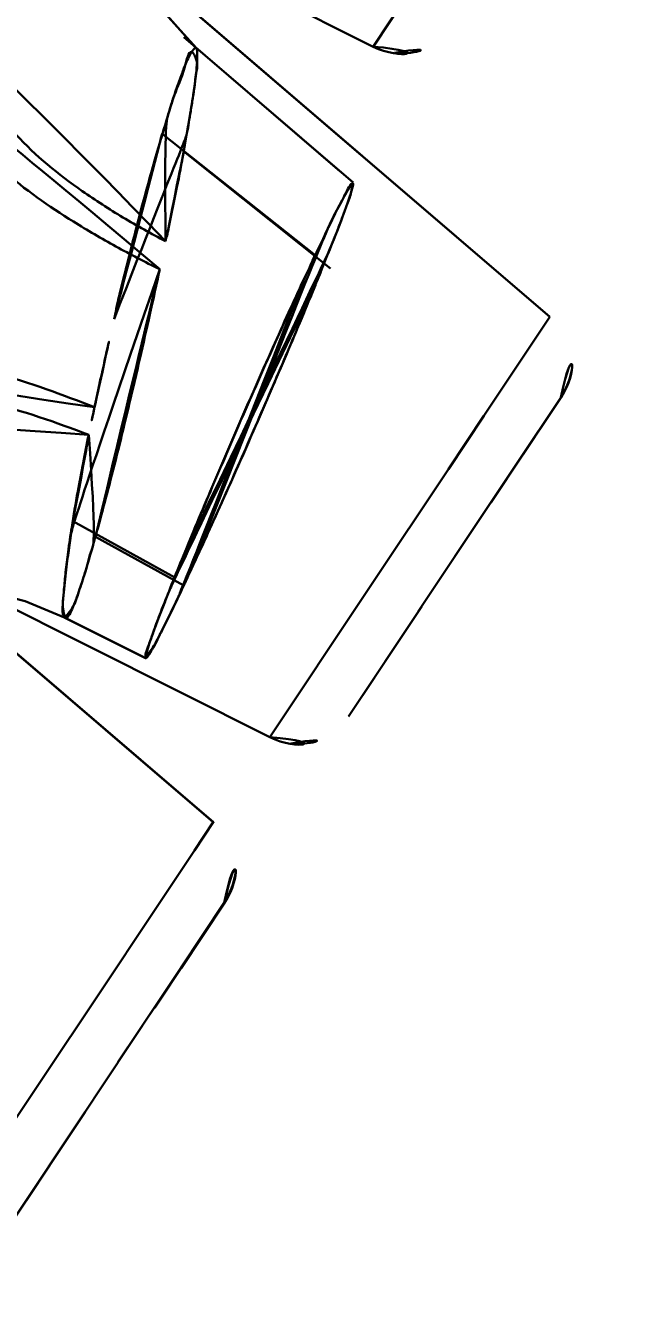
# Model space of a CAD drawing. Extents: x 16296684858 to 16296688009, y -37409618718 to -37409616409.
# Drawn here: x 16296686777.32 to 16296686780.22, y -37409617573.37 to -37409617567.05 of the extents above; entities that cross this region are included whole.
import ezdxf

# ---------------------------------------------------------------- set-up
doc = ezdxf.new("R2010")
doc.units = 0
doc.header["$LTSCALE"] = 10
doc.header["$MEASUREMENT"] = 0
doc.header["$PDMODE"] = 3
doc.header["$PDSIZE"] = -10
doc.layers.get('0').update_dxf_attribs({"linetype": 'CONTINUOUS'})
doc.layers.get('DEFPOINTS').update_dxf_attribs({"linetype": 'CONTINUOUS'})
doc.styles.add('Daelim Dimension', font='')
doc.styles.get('Daelim Dimension').set_extended_font_data('나눔고딕')
doc.dimstyles.new('DEFAULT', dxfattribs={"dimscale": 2, "dimtxt": 2, "dimasz": 2, "dimexe": 0, "dimexo": 2, "dimgap": 1, "dimtad": 1, "dimdec": 1, "dimzin": 9, "dimdsep": 46, "dimtxsty": 'Daelim Dimension', "dimcen": 0.5, "dimclrd": 252, "dimclre": 252, "dimclrt": 3, "dimadec": 1, "dimazin": 0, "dimtfac": 1, "dimtdec": 1, "dimtix": 1, "dimtmove": 0, "dimatfit": 3, "dimfxl": 1, "dimtolj": 1, "dimtzin": 1, "dimlwd": 9, "dimlwe": 9, "dimarcsym": 0})

# ---------------------------------------------------------------- blocks, each defined once
blk = doc.blocks.new('*D18')
at = {"color": 5, "lineweight": 9, "ltscale": 0.5, "transparency": 16777216}
for p, q in [((16296686647.237181, -37409618005.826988), (16296686647.237181, -37409617114.689346)), ((16296687202.637119, -37409617350.312553), (16296687202.637119, -37409617114.689346)), ((16296686655.237181, -37409617116.689346), (16296687194.637119, -37409617116.689346))]:
    blk.add_line(p, q, dxfattribs=at)
at = {"color": 5, "ltscale": 0.5, "transparency": 16777216}
for points in [[(16296686655.237181, -37409617115.356018), (16296686655.237181, -37409617118.02269), (16296686647.237181, -37409617116.689346)], [(16296687194.637119, -37409617115.356018), (16296687194.637119, -37409617118.02269), (16296687202.637119, -37409617116.689346)]]:
    blk.add_solid(points, dxfattribs=at)
at = {"layer": 'DEFPOINTS', "color": 0, "ltscale": 0.5, "transparency": 16777216}
for p in [(16296687202.637119, -37409617116.689346), (16296687202.637119, -37409617354.312553), (16296686647.237181, -37409618009.826988)]:
    blk.add_point(p, dxfattribs=at)
at = {"color": 7, "ltscale": 0.5, "transparency": 16777216, "insert": (16296686924.937149, -37409617103.916817), "char_height": 20, "attachment_point": 5, "style": 'Daelim Dimension'}
blk.add_mtext('\\A1;555', dxfattribs=at)

msp = doc.modelspace()

# ---------------------------------------------------------------- linework, layer by layer
at = {"color": 7, "linetype": 'Continuous', "lineweight": 30}
for p, q in [((16296686779.013941, -37409617567.152939), (16296686776.99222, -37409617566.13868)), ((16296686779.87748, -37409617568.474808), (16296686777.37532, -37409617566.327011)), ((16296686779.87821, -37409617568.474808), (16296686777.42087, -37409617566.365463)), ((16296686779.013941, -37409617567.152939), (16296686779.31262, -37409617566.703957)), ((16296686778.853519, -37409617567.762756), (16296686778.08923, -37409617567.106827)), ((16296686778.915911, -37409617567.817039), (16296686778.147659, -37409617567.157593)), ((16296686778.729851, -37409617568.17308), (16296686777.983061, -37409617567.579369)), ((16296686778.08787, -37409617567.666267), (16296686778.806271, -37409617568.237373)), ((16296686779.555771, -37409617568.95813), (16296686779.87748, -37409617568.474808)), ((16296686778.231649, -37409617570.947006), (16296686775.75635, -37409617568.82225)), ((16296686779.90645, -37409617568.906853), (16296686779.590111, -37409617569.382027)), ((16296686779.907181, -37409617568.906853), (16296686779.590851, -37409617569.382027)), ((16296686779.71895, -37409617569.188461), (16296686779.931829, -37409617568.86866)), ((16296686779.719101, -37409617569.189331), (16296686779.93256, -37409617568.86866)), ((16296686779.381769, -37409617569.219566), (16296686779.555771, -37409617568.95813)), ((16296686779.862961, -37409617568.973183), (16296686779.74703, -37409617569.147362)), ((16296686778.996941, -37409617569.797859), (16296686779.381769, -37409617569.219566)), ((16296686779.412519, -37409617569.648911), (16296686779.71895, -37409617569.188461)), ((16296686779.590111, -37409617569.382027), (16296686779.23494, -37409617569.915779)), ((16296686778.043831, -37409617569.748947), (16296686777.546591, -37409617569.473167)), ((16296686778.08777, -37409617569.788643), (16296686777.65601, -37409617569.549927)), ((16296686778.509081, -37409617570.531128), (16296686776.67552, -37409617569.611259)), ((16296686778.23374, -37409617570.947006), (16296686776.680571, -37409617569.613792)), ((16296686778.817209, -37409617570.067978), (16296686778.996941, -37409617569.797859)), ((16296686778.89337, -37409617570.429176), (16296686779.249969, -37409617569.893188)), ((16296686778.8941, -37409617570.429153), (16296686779.252279, -37409617569.890808)), ((16296686777.507509, -37409617569.947128), (16296686777.90173, -37409617570.144897)), ((16296686777.508039, -37409617569.946732), (16296686777.9023, -37409617570.144547)), ((16296686778.669069, -37409617570.290619), (16296686778.817209, -37409617570.067978)), ((16296686778.962971, -37409617570.324654), (16296686779.078899, -37409617570.150452)), ((16296686778.96369, -37409617570.324654), (16296686779.07963, -37409617570.150452)), ((16296686778.509081, -37409617570.531128), (16296686778.669069, -37409617570.290619)), ((16296686778.139931, -37409617571.084747), (16296686778.231649, -37409617570.947006)), ((16296686778.23279, -37409617570.948433), (16296686778.23374, -37409617570.947006)), ((16296686777.88945, -37409617571.461082), (16296686778.139931, -37409617571.084747)), ((16296686778.073259, -37409617571.660439), (16296686778.285999, -37409617571.340858)), ((16296686778.075211, -37409617571.660652), (16296686778.28809, -37409617571.340858)), ((16296686778.260611, -37409617571.379028), (16296686777.944281, -37409617571.854263)), ((16296686778.262711, -37409617571.379028), (16296686777.946369, -37409617571.854263)), ((16296686777.72443, -37409617571.709053), (16296686777.88945, -37409617571.461082)), ((16296686778.218491, -37409617571.445374), (16296686778.10256, -37409617571.619568)), ((16296686777.76668, -37409617572.121117), (16296686778.073259, -37409617571.660439)), ((16296686777.34568, -37409617572.278221), (16296686777.72443, -37409617571.709053)), ((16296686777.944281, -37409617571.854263), (16296686777.5891, -37409617572.387978)), ((16296686777.16193, -37409617572.554337), (16296686777.34568, -37409617572.278221)), ((16296686777.24753, -37409617572.901367), (16296686777.60413, -37409617572.36541)), ((16296686777.24963, -37409617572.901367), (16296686777.60651, -37409617572.364967)), ((16296686777.317129, -37409617572.796829), (16296686777.43306, -37409617572.622673)), ((16296686777.31922, -37409617572.796829), (16296686777.43516, -37409617572.622673))]:
    msp.add_line(p, q, dxfattribs=at)
for points in [[(16296686778.14975, -37409617567.160248), (16296686777.88764, -37409617566.86869), (16296686777.718929, -37409617566.542519), (16296686777.639441, -37409617566.222214), (16296686777.629801, -37409617565.933533), (16296686777.65732, -37409617565.737068), (16296686777.66988, -37409617565.686447), (16296686777.645611, -37409617565.758133), (16296686777.583469, -37409617565.926933), (16296686777.483259, -37409617566.185257), (16296686777.349001, -37409617566.519783), (16296686777.18321, -37409617566.922623), (16296686776.988251, -37409617567.386581)], [(16296686778.146999, -37409617567.15873), (16296686777.86853, -37409617566.841537), (16296686777.699039, -37409617566.488083), (16296686777.630699, -37409617566.147247), (16296686777.6366, -37409617565.854721), (16296686777.665779, -37409617565.699448), (16296686777.661989, -37409617565.709084), (16296686777.619061, -37409617565.8302), (16296686777.53978, -37409617566.039642), (16296686777.424669, -37409617566.331444), (16296686777.27486, -37409617566.700287), (16296686777.093399, -37409617567.136833)], [(16296686776.64282, -37409617568.189407), (16296686776.44738, -37409617568.634377), (16296686776.26223, -37409617569.049652), (16296686776.091961, -37409617569.425491), (16296686775.941071, -37409617569.752449), (16296686775.81286, -37409617570.024261), (16296686775.70945, -37409617570.237488), (16296686775.634121, -37409617570.386841), (16296686775.5979, -37409617570.454567), (16296686775.632681, -37409617570.401489), (16296686775.76758, -37409617570.238319), (16296686775.96479, -37409617570.068314), (16296686776.183491, -37409617569.937592), (16296686776.413, -37409617569.84845), (16296686776.64682, -37409617569.799789), (16296686776.878481, -37409617569.787949), (16296686777.101851, -37409617569.810799), (16296686777.312889, -37409617569.864853), (16296686777.50898, -37409617569.94619)]]:
    msp.add_lwpolyline(points, dxfattribs=at)
for centre, radius, start, end in [((16296686649.663099, -37409617512.87841), 140.511484, 328.91043405, 341.65869405), ((16296686649.66275, -37409617512.878242), 138.511867, 330.10363244, 340.35434987), ((16296686779.14846, -37409617566.884789), 0.3, 243.3576029, 326.3573463), ((16296686779.15114, -37409617566.884789), 0.3, 263.993885, 326.3573463), ((16296686789.64888, -37409617573.314507), 12.068965, 154.7856991, 155.1343401), ((16296686766.92243, -37409617563.445457), 12.775739, 337.7529554, 338.0900794), ((16296686779.682079, -37409617568.702454), 0.3, 326.3573463, 49.3575449), ((16296686779.68281, -37409617568.702454), 0.3, 326.3573463, 49.3575449), ((16296686789.79792, -37409617574.481483), 12.671052, 157.7315403, 158.0687104), ((16296686767.23267, -37409617564.671829), 12.000622, 334.7624906, 335.1099516), ((16296686778.64361, -37409617570.262978), 0.3, 243.3576029, 326.3573463), ((16296686778.644329, -37409617570.262978), 0.3, 264.0768768, 326.3573463), ((16296686778.03624, -37409617571.174652), 0.3, 326.3573463, 49.3575449), ((16296686778.03834, -37409617571.174652), 0.3, 326.3573463, 49.3575449)]:
    msp.add_arc(centre, radius, start, end, dxfattribs=at)
for points, knots in [([(16296686778.19858, -37409617562.319969), (16296686778.177099, -37409617562.469193), (16296686778.10475, -37409617562.800171), (16296686777.948111, -37409617563.326134), (16296686777.744129, -37409617563.929939), (16296686777.50062, -37409617564.575447), (16296686777.238819, -37409617565.218788), (16296686776.977209, -37409617565.813004), (16296686776.72986, -37409617566.326683), (16296686776.51259, -37409617566.754257), (16296686776.302271, -37409617567.078568), (16296686776.188669, -37409617567.275177), (16296686776.00922, -37409617567.38813), (16296686775.970421, -37409617567.170776), (16296686776.030359, -37409617566.931587), (16296686776.12063, -37409617566.496407), (16296686776.289961, -37409617565.966667), (16296686776.501459, -37409617565.352386), (16296686776.736071, -37409617564.737534), (16296686776.899639, -37409617564.335213), (16296686776.97897, -37409617564.152222)], [0, 0, 0, 0, 0.05074294, 0.1137644, 0.18466976, 0.26519237, 0.34594333, 0.41837059, 0.48381308, 0.53734178, 0.58111412, 0.60979941, 0.62181692, 0.63423756, 0.66482832, 0.71489957, 0.77834004, 0.85389533, 0.932872, 1, 1, 1, 1]), ([(16296686776.981991, -37409617564.152382), (16296686776.893641, -37409617564.358467), (16296686776.721331, -37409617564.781013), (16296686776.485161, -37409617565.407089), (16296686776.282709, -37409617565.996849), (16296686776.12615, -37409617566.498466), (16296686776.03121, -37409617566.916679), (16296686775.983419, -37409617567.151299), (16296686775.998051, -37409617567.381897), (16296686776.19058, -37409617567.288307), (16296686776.30817, -37409617567.06636), (16296686776.544201, -37409617566.70681), (16296686776.78096, -37409617566.227768), (16296686777.04767, -37409617565.664429), (16296686777.32024, -37409617565.028572), (16296686777.585329, -37409617564.364449), (16296686777.8232, -37409617563.709541), (16296686778.01259, -37409617563.131538), (16296686778.134609, -37409617562.6717), (16296686778.194599, -37409617562.414307), (16296686778.201019, -37409617562.320053)], [0, 0, 0, 0, 0.0754869, 0.15353709, 0.22548821, 0.28457722, 0.33267613, 0.36360609, 0.3775461, 0.38909897, 0.4181029, 0.4674734, 0.5306957, 0.59889645, 0.67697711, 0.76365069, 0.83955759, 0.91156501, 0.96819245, 1, 1, 1, 1]), ([(16296686777.096239, -37409617567.130379), (16296686777.175961, -37409617566.940468), (16296686777.319759, -37409617566.590286), (16296686777.507851, -37409617566.136673), (16296686777.638229, -37409617565.764267), (16296686777.716631, -37409617565.598511), (16296686777.74617, -37409617565.405708), (16296686777.620411, -37409617565.632507), (16296686777.53479, -37409617565.801521), (16296686777.34009, -37409617566.204597), (16296686777.12775, -37409617566.665466), (16296686776.87516, -37409617567.225304), (16296686776.607161, -37409617567.83271), (16296686776.424749, -37409617568.254517), (16296686776.332911, -37409617568.468842)], [0, 0, 0, 0, 0.12045807, 0.21975972, 0.29305889, 0.33742308, 0.35084259, 0.37210742, 0.42567876, 0.50745869, 0.61074059, 0.73143809, 0.86362058, 1, 1, 1, 1]), ([(16296686776.990179, -37409617567.382309), (16296686777.081221, -37409617567.167603), (16296686777.246759, -37409617566.771423), (16296686777.456421, -37409617566.260941), (16296686777.62023, -37409617565.830101), (16296686777.691839, -37409617565.647087), (16296686777.760851, -37409617565.407181), (16296686777.629391, -37409617565.597893), (16296686777.553221, -37409617565.77787), (16296686777.3591, -37409617566.16124), (16296686777.14345, -37409617566.635361), (16296686776.868561, -37409617567.241074), (16296686776.674681, -37409617567.683456), (16296686776.56946, -37409617567.923866)], [0, 0, 0, 0, 0.14541862, 0.26493701, 0.35401055, 0.40945337, 0.43088948, 0.44866498, 0.50409093, 0.58807643, 0.69805998, 0.83635918, 1, 1, 1, 1]), ([(16296686777.999571, -37409617568.104309), (16296686777.928631, -37409617568.067719), (16296686777.789869, -37409617567.990807), (16296686777.537491, -37409617567.827507), (16296686777.31934, -37409617567.650993), (16296686777.163481, -37409617567.460083), (16296686777.095539, -37409617567.337021), (16296686777.0709, -37409617567.224319), (16296686777.08308, -37409617567.158783), (16296686777.096239, -37409617567.130379)], [0, 0, 0, 0, 0.16948163, 0.33736083, 0.63927495, 0.76091, 0.8594011, 0.93618502, 1, 1, 1, 1]), ([(16296686777.747169, -37409617568.485291), (16296686777.775419, -37409617568.36322), (16296686777.82621, -37409617568.151787), (16296686777.89739, -37409617567.885201), (16296686777.950991, -37409617567.689636), (16296686777.99715, -37409617567.537689), (16296686778.040529, -37409617567.382919), (16296686778.0853, -37409617567.294472), (16296686778.118521, -37409617567.142517), (16296686778.16197, -37409617567.23452), (16296686778.147221, -37409617567.282722), (16296686778.14245, -37409617567.340523), (16296686778.132669, -37409617567.401253), (16296686778.123091, -37409617567.465073), (16296686778.112221, -37409617567.522881), (16296686778.10537, -37409617567.588814), (16296686778.08069, -37409617567.636673), (16296686778.087879, -37409617567.666206)], [0, 0, 0, 0, 0.20188049, 0.3501058, 0.44526445, 0.52703248, 0.61034042, 0.68849246, 0.73160265, 0.76495546, 0.79240737, 0.81846932, 0.85651528, 0.89212927, 0.92235091, 0.95099008, 1, 1, 1, 1]), ([(16296686777.999559, -37409617568.104309), (16296686778.01767, -37409617568.018661), (16296686778.05027, -37409617567.862251), (16296686778.08976, -37409617567.654251), (16296686778.118349, -37409617567.490433), (16296686778.13788, -37409617567.370667), (16296686778.14926, -37409617567.276077), (16296686778.154711, -37409617567.219589), (16296686778.15534, -37409617567.128754), (16296686778.10239, -37409617567.218033), (16296686778.084869, -37409617567.270607), (16296686778.05805, -37409617567.340843), (16296686778.035061, -37409617567.411034), (16296686778.0093, -37409617567.491219), (16296686777.99341, -37409617567.547707), (16296686777.983049, -37409617567.579376)], [0, 0, 0, 0, 0.18558978, 0.33847621, 0.44941223, 0.53652105, 0.59967052, 0.64188619, 0.67827443, 0.72400779, 0.77061605, 0.82211932, 0.87545026, 0.92938663, 1, 1, 1, 1]), ([(16296686777.970779, -37409617568.241463), (16296686777.898251, -37409617568.205933), (16296686777.75572, -37409617568.132019), (16296686777.49431, -37409617567.979187), (16296686777.265051, -37409617567.820259), (16296686777.091391, -37409617567.652451), (16296686777.01306, -37409617567.550217), (16296686776.974899, -37409617567.458076), (16296686776.98041, -37409617567.404877), (16296686776.990179, -37409617567.382309)], [0, 0, 0, 0, 0.1775717, 0.35331007, 0.66643605, 0.78856077, 0.88273994, 0.94984324, 1, 1, 1, 1]), ([(16296686777.983061, -37409617567.579369), (16296686777.94948, -37409617567.69519), (16296686777.878651, -37409617567.947029), (16296686777.777069, -37409617568.34581), (16296686777.71174, -37409617568.629333), (16296686777.681419, -37409617568.776108)], [0, 0, 0, 0, 0.29311084, 0.63570075, 1, 1, 1, 1]), ([(16296686778.08787, -37409617567.666267), (16296686778.07748, -37409617567.724403), (16296686778.05407, -37409617567.847099), (16296686778.014839, -37409617568.038757), (16296686777.985991, -37409617568.172256), (16296686777.970869, -37409617568.241409)], [0, 0, 0, 0, 0.30192232, 0.63824638, 1, 1, 1, 1]), ([(16296686778.086679, -37409617569.6437), (16296686778.108829, -37409617569.589783), (16296686778.15554, -37409617569.477158), (16296686778.228809, -37409617569.303398), (16296686778.306419, -37409617569.121887), (16296686778.38612, -37409617568.937973), (16296686778.46629, -37409617568.755493), (16296686778.54542, -37409617568.577782), (16296686778.621321, -37409617568.409691), (16296686778.691, -37409617568.257896), (16296686778.75264, -37409617568.125923), (16296686778.803169, -37409617568.021362), (16296686778.845289, -37409617567.934959), (16296686778.87343, -37409617567.885567), (16296686778.91552, -37409617567.794868), (16296686778.905279, -37409617567.883339), (16296686778.88566, -37409617567.924187), (16296686778.867001, -37409617567.979233), (16296686778.84737, -37409617568.030098), (16296686778.827801, -37409617568.080627), (16296686778.803961, -37409617568.142128), (16296686778.78549, -37409617568.185333), (16296686778.775459, -37409617568.212578)], [0, 0, 0, 0, 0.07259974, 0.1517904, 0.23476619, 0.31837572, 0.40134383, 0.48288994, 0.56060773, 0.63085329, 0.69118755, 0.74090287, 0.77834641, 0.8036656, 0.82889188, 0.8486395, 0.87292764, 0.8965765, 0.91782959, 0.94157268, 0.96383434, 1, 1, 1, 1]), ([(16296686778.134741, -37409617569.687927), (16296686778.182461, -37409617569.584839), (16296686778.28159, -37409617569.366386), (16296686778.42963, -37409617569.031853), (16296686778.57682, -37409617568.690117), (16296686778.70594, -37409617568.38385), (16296686778.81502, -37409617568.112328), (16296686778.872471, -37409617567.966637), (16296686778.9433, -37409617567.755981), (16296686778.795401, -37409617568.02491), (16296686778.7628, -37409617568.102982), (16296686778.729851, -37409617568.17308)], [0, 0, 0, 0, 0.14083304, 0.29726455, 0.45419094, 0.5998435, 0.71664817, 0.79721629, 0.83595219, 0.90398142, 1, 1, 1, 1]), ([(16296686777.65601, -37409617569.549927), (16296686777.66547, -37409617569.515732), (16296686777.68573, -37409617569.440804), (16296686777.71817, -37409617569.317497), (16296686777.75526, -37409617569.172653), (16296686777.796869, -37409617569.004807), (16296686777.842569, -37409617568.813164), (16296686777.89205, -37409617568.597504), (16296686777.944929, -37409617568.358459), (16296686777.981279, -37409617568.191528), (16296686777.999559, -37409617568.104309)], [0, 0, 0, 0, 0.07160909, 0.15668848, 0.2573995, 0.37345643, 0.50576286, 0.65514211, 0.82009937, 1, 1, 1, 1]), ([(16296686777.970869, -37409617568.241409), (16296686777.95528, -37409617568.314331), (16296686777.92317, -37409617568.460312), (16296686777.874229, -37409617568.677963), (16296686777.824459, -37409617568.891869), (16296686777.774851, -37409617569.097343), (16296686777.72662, -37409617569.288513), (16296686777.68165, -37409617569.459023), (16296686777.6409, -37409617569.606209), (16296686777.606131, -37409617569.725197), (16296686777.574051, -37409617569.823982), (16296686777.5518, -37409617569.884506), (16296686777.50844, -37409617569.978897), (16296686777.49332, -37409617569.875763), (16296686777.50201, -37409617569.822456), (16296686777.507389, -37409617569.757927), (16296686777.51433, -37409617569.698792), (16296686777.52239, -37409617569.643494), (16296686777.52832, -37409617569.592621), (16296686777.539009, -37409617569.536797), (16296686777.53919, -37409617569.495972), (16296686777.546631, -37409617569.473099)], [0, 0, 0, 0, 0.09953289, 0.19946733, 0.2977521, 0.3926479, 0.48160574, 0.56076038, 0.62834245, 0.68450489, 0.72879746, 0.76016972, 0.78710455, 0.81668912, 0.84371546, 0.87225242, 0.89953035, 0.92409249, 0.94661829, 0.96790376, 1, 1, 1, 1]), ([(16296686778.682631, -37409617568.274399), (16296686778.658381, -37409617568.326843), (16296686778.608339, -37409617568.43618), (16296686778.53211, -37409617568.605408), (16296686778.453279, -37409617568.782837), (16296686778.373739, -37409617568.964233), (16296686778.294991, -37409617569.146263), (16296686778.218451, -37409617569.325623), (16296686778.1462, -37409617569.497337), (16296686778.081039, -37409617569.654823), (16296686778.024481, -37409617569.794144), (16296686777.980101, -37409617569.907372), (16296686777.943689, -37409617570.001747), (16296686777.9245, -37409617570.060493), (16296686777.883619, -37409617570.163673), (16296686777.94821, -37409617570.079964), (16296686777.96711, -37409617570.035156), (16296686777.99332, -37409617569.985291), (16296686778.015909, -37409617569.938904), (16296686778.038071, -37409617569.89325), (16296686778.0623, -37409617569.842796), (16296686778.078421, -37409617569.808037), (16296686778.08779, -37409617569.788612)], [0, 0, 0, 0, 0.07196832, 0.14975911, 0.23118348, 0.31381151, 0.39646328, 0.47821613, 0.55673999, 0.62841149, 0.69084381, 0.74301574, 0.78269829, 0.80981799, 0.83709854, 0.86312264, 0.88729393, 0.91013002, 0.93023573, 0.95229128, 0.97314013, 1, 1, 1, 1]), ([(16296686778.73229, -37409617568.318703), (16296686778.71002, -37409617568.373001), (16296686778.66346, -37409617568.485336), (16296686778.590759, -37409617568.657822), (16296686778.51404, -37409617568.83725), (16296686778.43495, -37409617569.019707), (16296686778.35495, -37409617569.201782), (16296686778.275709, -37409617569.379753), (16296686778.199579, -37409617569.548271), (16296686778.12958, -37409617569.70079), (16296686778.067141, -37409617569.833939), (16296686778.015261, -37409617569.942436), (16296686777.96863, -37409617570.03479), (16296686777.941891, -37409617570.087646), (16296686777.89123, -37409617570.171783), (16296686777.917049, -37409617570.076477), (16296686777.935869, -37409617570.027847), (16296686777.961861, -37409617569.957039), (16296686777.986771, -37409617569.892029), (16296686778.014469, -37409617569.822647), (16296686778.03264, -37409617569.775169), (16296686778.043831, -37409617569.748947)], [0, 0, 0, 0, 0.07253807, 0.15024952, 0.23130052, 0.31368277, 0.39599753, 0.47705649, 0.55443908, 0.62440326, 0.68478103, 0.73518308, 0.77587113, 0.80498728, 0.82668469, 0.84905257, 0.87740855, 0.90804966, 0.93709611, 0.96476039, 1, 1, 1, 1]), ([(16296686777.65221, -37409617568.916458), (16296686777.66235, -37409617568.868431), (16296686777.6831, -37409617568.772217), (16296686777.71488, -37409617568.628517), (16296686777.73642, -37409617568.532837), (16296686777.747169, -37409617568.485291)], [0, 0, 0, 0, 0.33353997, 0.66869639, 1, 1, 1, 1]), ([(16296686777.652189, -37409617568.916542), (16296686777.49556, -37409617568.855942), (16296686777.18952, -37409617568.743011), (16296686776.811649, -37409617568.654823), (16296686776.54468, -37409617568.632088), (16296686776.397409, -37409617568.63958), (16296686776.28731, -37409617568.669167), (16296686776.23912, -37409617568.708031), (16296686776.22279, -37409617568.730003)], [0, 0, 0, 0, 0.33954113, 0.65152396, 0.77698127, 0.87599606, 0.94778882, 1, 1, 1, 1]), ([(16296686777.681419, -37409617568.776108), (16296686777.674841, -37409617568.807167), (16296686777.66177, -37409617568.868881), (16296686777.64221, -37409617568.960571), (16296686777.629669, -37409617569.021278), (16296686777.623541, -37409617569.051331)], [0, 0, 0, 0, 0.33874093, 0.67280996, 1, 1, 1, 1]), ([(16296686777.62352, -37409617569.051453), (16296686777.46463, -37409617568.990837), (16296686777.147381, -37409617568.880707), (16296686776.75197, -37409617568.812134), (16296686776.46958, -37409617568.815613), (16296686776.308479, -37409617568.844101), (16296686776.18718, -37409617568.898666), (16296686776.133421, -37409617568.952782), (16296686776.11499, -37409617568.982483)], [0, 0, 0, 0, 0.32488208, 0.62850031, 0.75399571, 0.8566715, 0.93631482, 1, 1, 1, 1]), ([(16296686777.546591, -37409617569.473167), (16296686777.55513, -37409617569.417709), (16296686777.57527, -37409617569.299896), (16296686777.61088, -37409617569.11438), (16296686777.637819, -37409617568.98436), (16296686777.65221, -37409617568.916458)], [0, 0, 0, 0, 0.29706604, 0.63261927, 1, 1, 1, 1]), ([(16296686777.623541, -37409617569.051331), (16296686777.60453, -37409617569.143333), (16296686777.57502, -37409617569.294197), (16296686777.542789, -37409617569.48558), (16296686777.523439, -37409617569.617867), (16296686777.510309, -37409617569.717049), (16296686777.502831, -37409617569.803772), (16296686777.497801, -37409617569.86454), (16296686777.490641, -37409617569.972588), (16296686777.55895, -37409617569.881203), (16296686777.570601, -37409617569.826912), (16296686777.593241, -37409617569.766479), (16296686777.60787, -37409617569.715637), (16296686777.624929, -37409617569.664337), (16296686777.63468, -37409617569.609192), (16296686777.661079, -37409617569.570923), (16296686777.65605, -37409617569.549812)], [0, 0, 0, 0, 0.21289213, 0.34809701, 0.44039468, 0.51467269, 0.57794299, 0.6285622, 0.67927708, 0.72963446, 0.78775084, 0.82937844, 0.87063096, 0.90897138, 0.95078893, 1, 1, 1, 1])]:
    msp.add_open_spline(points, degree=3, knots=knots, dxfattribs=at)

# ---------------------------------------------------------------- dimensions: what is measured, and where the dimension line sits
at = {"ltscale": 0.5}
dim = msp.add_linear_dim(base=(16296687202.637119, -37409617116.689346), p1=(16296686647.237181, -37409618009.826988), p2=(16296687202.637119, -37409617354.312553), dimstyle='DEFAULT', override={"dimtxt": 10, "dimasz": 4, "dimexe": 1, "dimdec": 0, "dimclrd": 5, "dimclre": 5, "dimclrt": 7}, dxfattribs=at)
dim.commit()
dim.dimension.update_dxf_attribs({"geometry": '*D18', "text_midpoint": (16296686924.937149, -37409617103.916817)})

doc.saveas('drawing.dxf')
